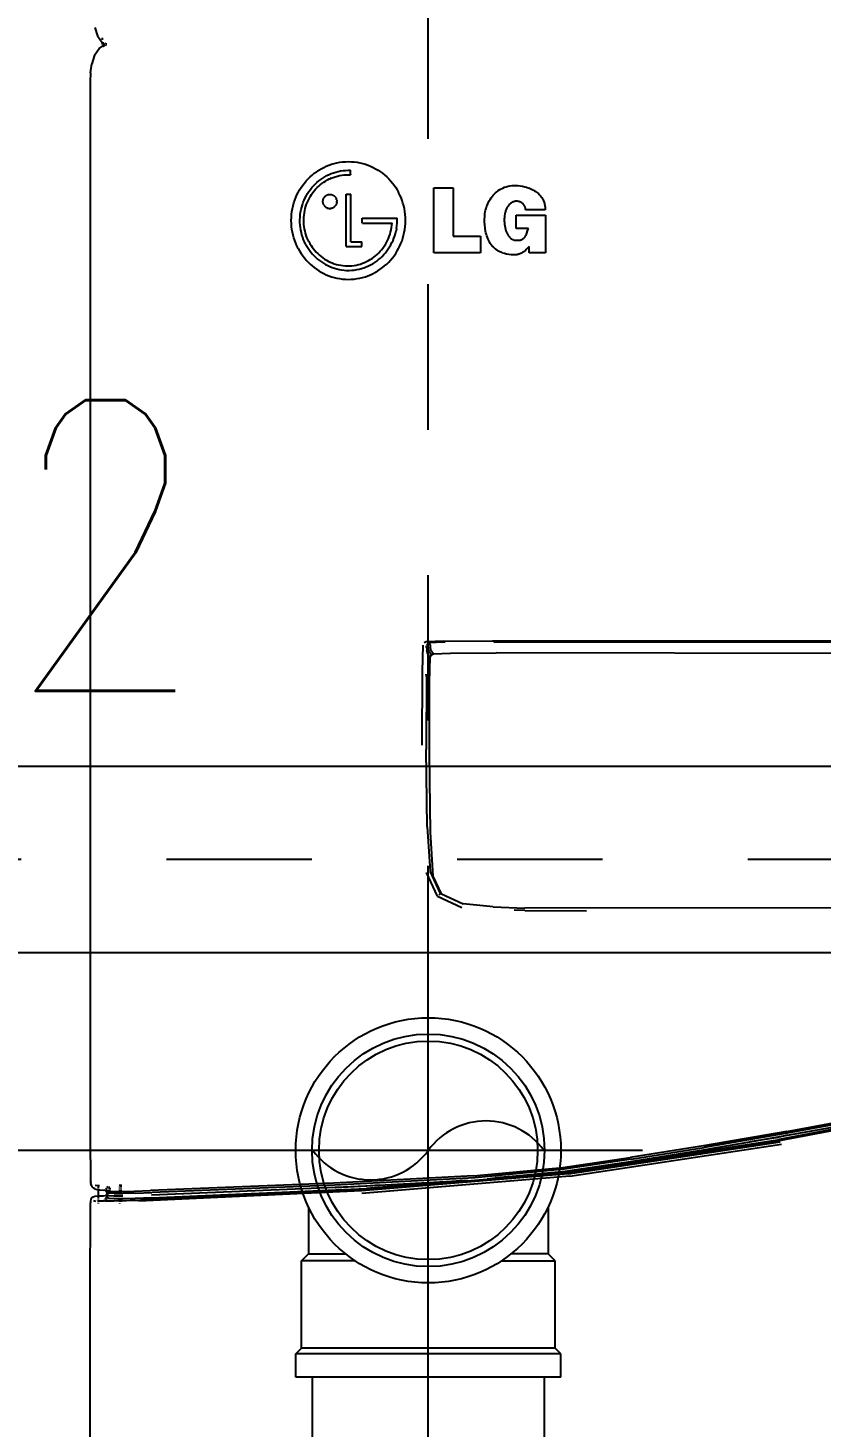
# Model space of a CAD drawing. Extents: x 41.9 to 126, y -21.3 to 38.1.
# Drawn here: x 97.593 to 98.139, y -12.669 to -11.707 of the extents above; entities that cross this region are included whole.
import ezdxf

# ---------------------------------------------------------------- set-up
doc = ezdxf.new("R2010")
doc.units = 0
for name, pattern in [('(_DASHED_)', [0.3, 0.2, -0.1]), ('AGUA_FRIA', [1000, 1000, 0]), ('DASHDOT2', [0.5, 0.25, -0.125, 0, -0.125]), ('ESGOTO_PRIMARIO', [1000, 1000, 0])]:
    doc.linetypes.add(name, pattern=pattern)
doc.layers.get('0').update_dxf_attribs({"linetype": 'CONTINUOUS'})
doc.layers.get('Defpoints').update_dxf_attribs({"linetype": 'CONTINUOUS'})
for name, color, linetype in [('ARQUITETURA_R07', 8, 'CONTINUOUS'), ('CONEXAO-PVC_SOLDAVEL_BRANCO', 84, 'CONTINUOUS'), ('IND_DIAMETRO', 7, 'CONTINUOUS'), ('IND_FLUXO', 3, 'CONTINUOUS'), ('LINHA_CENTRAL', 5, 'CONTINUOUS'), ('LINHA_EIXO', 8, 'DASHDOT2'), ('LISTAGEM_TEXTO', 7, 'CONTINUOUS'), ('TRACADO_INTERNO_CNX', 7, 'CONTINUOUS'), ('TUBO-PVC_SOLDAVEL_BRANCO', 84, 'CONTINUOUS'), ('TUBO-PVC_SOLDAVEL_MARROM', 162, 'CONTINUOUS'), ('US_dimension', 7, 'CONTINUOUS')]:
    doc.layers.add(name, color=color, linetype=linetype)
doc.styles.add('ARIAL', font='arial.ttf')
doc.styles.add('romans', font='romans.shx')
doc.dimstyles.new('1_25 A.F', dxfattribs={"dimscale": 0, "dimtxt": 0.2, "dimasz": 0.1, "dimexe": 0.05, "dimexo": 0.05, "dimgap": -0.045, "dimtad": 1, "dimlfac": 0.25, "dimzin": 5, "dimdsep": 46, "dimtxsty": 'ARIAL', "dimcen": 0, "dimclrd": 256, "dimclre": 256, "dimclrt": 256, "dimadec": 0, "dimazin": 0, "dimtfac": 1, "dimtmove": 2, "dimatfit": 3, "dimfxl": 0.08, "dimtolj": 1, "dimtzin": 1, "dimlwd": -1, "dimlwe": -1, "dimarcsym": 0})

# ---------------------------------------------------------------- blocks, each defined once
blk = doc.blocks.new('VISTAS')
at = {"layer": 'ARQUITETURA_R07'}
for p, q in [((0.86497, -0.3004), (0.86544, -0.30186)), ((0.86544, -0.30186), (0.86622, -0.30299)), ((0.86622, -0.30299), (0.86626, -0.30299)), ((0.86623, -0.30222), (0.86624, -0.30252)), ((0.86626, -0.30299), (0.86627, -0.30302)), ((0.86627, -0.30302), (0.86627, -0.30312)), ((0.86627, -0.30302), (0.86634, -0.30312)), ((0.86637, -0.30336), (0.86627, -0.30312)), ((0.86634, -0.30312), (0.86641, -0.30312)), ((0.86651, -0.30312), (0.86641, -0.30312)), ((0.86641, -0.30312), (0.8667, -0.30334)), ((0.86684, -0.30312), (0.86688, -0.30312)), ((0.86495, -0.30519), (0.86448, -0.30664)), ((0.86495, -0.30519), (0.86574, -0.30405)), ((0.86574, -0.30405), (0.86646, -0.30352)), ((0.86637, -0.30367), (0.86634, -0.30369)), ((0.86637, -0.30336), (0.86646, -0.30352)), ((0.86637, -0.30367), (0.86654, -0.30351)), ((0.86646, -0.30352), (0.86654, -0.30351)), ((0.86654, -0.30351), (0.8667, -0.30334)), ((0.86672, -0.30341), (0.86654, -0.30351)), ((0.86662, -0.30374), (0.86657, -0.30367)), ((0.8667, -0.30334), (0.86676, -0.3033)), ((0.86675, -0.30338), (0.86672, -0.30341)), ((0.86679, -0.30341), (0.86692, -0.3035)), ((0.86692, -0.30322), (0.86697, -0.3032)), ((0.86698, -0.30328), (0.86701, -0.30327)), ((0.86706, -0.30326), (0.86701, -0.30327)), ((0.86424, -0.30821), (0.86448, -0.30664)), ((0.86424, -0.30821), (0.86416, -0.30968)), ((0.86416, -0.30968), (0.86418, -0.49125)), ((0.90352, -0.32494), (0.90393, -0.3247)), ((0.90393, -0.3247), (0.90436, -0.32448)), ((0.90436, -0.32448), (0.90479, -0.32427)), ((0.90479, -0.32427), (0.90524, -0.32409)), ((0.90524, -0.32409), (0.90569, -0.32393)), ((0.90569, -0.32393), (0.90616, -0.3238)), ((0.90616, -0.3238), (0.90664, -0.32369)), ((0.90664, -0.32369), (0.90712, -0.3236)), ((0.90712, -0.3236), (0.90761, -0.32353)), ((0.90761, -0.32353), (0.90811, -0.32349)), ((0.90811, -0.32349), (0.90861, -0.32348)), ((0.90861, -0.32348), (0.90912, -0.32349)), ((0.90912, -0.32349), (0.90961, -0.32353)), ((0.90961, -0.32353), (0.91011, -0.3236)), ((0.91011, -0.3236), (0.91059, -0.32369)), ((0.91059, -0.32369), (0.91106, -0.3238)), ((0.91106, -0.3238), (0.91153, -0.32393)), ((0.91153, -0.32393), (0.91198, -0.32409)), ((0.91198, -0.32409), (0.91243, -0.32427)), ((0.91243, -0.32427), (0.91286, -0.32448)), ((0.91286, -0.32448), (0.91329, -0.3247)), ((0.91329, -0.3247), (0.9137, -0.32494)), ((0.90074, -0.32754), (0.90103, -0.32716)), ((0.90103, -0.32716), (0.90134, -0.32679)), ((0.90134, -0.32679), (0.90167, -0.32644)), ((0.90167, -0.32644), (0.90201, -0.32611)), ((0.90201, -0.32611), (0.90237, -0.32579)), ((0.90237, -0.32579), (0.90274, -0.32549)), ((0.90274, -0.32549), (0.90314, -0.32523)), ((0.90289, -0.32735), (0.90319, -0.32706)), ((0.90352, -0.32494), (0.90314, -0.32523)), ((0.90319, -0.32706), (0.90351, -0.3268)), ((0.90351, -0.3268), (0.90384, -0.32655)), ((0.90384, -0.32655), (0.90418, -0.32631)), ((0.90406, -0.32724), (0.90436, -0.32702)), ((0.90418, -0.32631), (0.90453, -0.32609)), ((0.90436, -0.32702), (0.90467, -0.32683)), ((0.90453, -0.32609), (0.9049, -0.32589)), ((0.90467, -0.32683), (0.90499, -0.32664)), ((0.9049, -0.32589), (0.90527, -0.32571)), ((0.90499, -0.32664), (0.90532, -0.32647)), ((0.90527, -0.32571), (0.90566, -0.32555)), ((0.90532, -0.32647), (0.90565, -0.32632)), ((0.90565, -0.32632), (0.90534, -0.32649)), ((0.90565, -0.32632), (0.906, -0.32619)), ((0.90566, -0.32555), (0.90605, -0.3254)), ((0.906, -0.32619), (0.90635, -0.32607)), ((0.90605, -0.3254), (0.90645, -0.32528)), ((0.90635, -0.32607), (0.90671, -0.32597)), ((0.90645, -0.32528), (0.90686, -0.32518)), ((0.90671, -0.32597), (0.90707, -0.32588)), ((0.90686, -0.32518), (0.90727, -0.32509)), ((0.90707, -0.32588), (0.90745, -0.32582)), ((0.90727, -0.32509), (0.9077, -0.32503)), ((0.90745, -0.32582), (0.90782, -0.32577)), ((0.9077, -0.32503), (0.90812, -0.32499)), ((0.90782, -0.32577), (0.9082, -0.32575)), ((0.90812, -0.32499), (0.90856, -0.32498)), ((0.9082, -0.32575), (0.90859, -0.32574)), ((0.90856, -0.32498), (0.90899, -0.32498)), ((0.90859, -0.32574), (0.90899, -0.32578)), ((0.90899, -0.32564), (0.90899, -0.32498)), ((0.90899, -0.32564), (0.90899, -0.32578)), ((0.9137, -0.32494), (0.9141, -0.32521)), ((0.9141, -0.32521), (0.91448, -0.32549)), ((0.91448, -0.32549), (0.91485, -0.32579)), ((0.91485, -0.32579), (0.91521, -0.32611)), ((0.91521, -0.32611), (0.91555, -0.32644)), ((0.91555, -0.32644), (0.91587, -0.32679)), ((0.91587, -0.32679), (0.91618, -0.32716)), ((0.91618, -0.32716), (0.91647, -0.32754)), ((0.89956, -0.32966), (0.89976, -0.32921)), ((0.89976, -0.32921), (0.89998, -0.32877)), ((0.89998, -0.32877), (0.90021, -0.32835)), ((0.90021, -0.32835), (0.90047, -0.32794)), ((0.90047, -0.32794), (0.90074, -0.32754)), ((0.90117, -0.3297), (0.90137, -0.32933)), ((0.90137, -0.32933), (0.90158, -0.32897)), ((0.90158, -0.32897), (0.90181, -0.32862)), ((0.90181, -0.32862), (0.90206, -0.32828)), ((0.90189, -0.32975), (0.90208, -0.32943)), ((0.90206, -0.32828), (0.90232, -0.32795)), ((0.90208, -0.32943), (0.90228, -0.32911)), ((0.90228, -0.32911), (0.9025, -0.32881)), ((0.90232, -0.32795), (0.9026, -0.32764)), ((0.9025, -0.32881), (0.90273, -0.32851)), ((0.9026, -0.32764), (0.90289, -0.32735)), ((0.90273, -0.32851), (0.90297, -0.32823)), ((0.90297, -0.32823), (0.90322, -0.32796)), ((0.90322, -0.32796), (0.90349, -0.32771)), ((0.90349, -0.32771), (0.90377, -0.32747)), ((0.90377, -0.32747), (0.90406, -0.32724)), ((0.90443, -0.32965), (0.90447, -0.3296)), ((0.90447, -0.3296), (0.9045, -0.32955)), ((0.9045, -0.32955), (0.90454, -0.32951)), ((0.90454, -0.32951), (0.90458, -0.32947)), ((0.90458, -0.32947), (0.90462, -0.32943)), ((0.90462, -0.32943), (0.90466, -0.32939)), ((0.90466, -0.32939), (0.90471, -0.32935)), ((0.90471, -0.32935), (0.90475, -0.32932)), ((0.90475, -0.32932), (0.9048, -0.32929)), ((0.9048, -0.32929), (0.90485, -0.32926)), ((0.90485, -0.32926), (0.9049, -0.32923)), ((0.9049, -0.32923), (0.90496, -0.3292)), ((0.90496, -0.3292), (0.90501, -0.32918)), ((0.90501, -0.32918), (0.90507, -0.32916)), ((0.90507, -0.32916), (0.90512, -0.32915)), ((0.90512, -0.32915), (0.90518, -0.32913)), ((0.90518, -0.32913), (0.90524, -0.32912)), ((0.90524, -0.32912), (0.9053, -0.32911)), ((0.9053, -0.32911), (0.90536, -0.32911)), ((0.90536, -0.32911), (0.90542, -0.32911)), ((0.90542, -0.32911), (0.90548, -0.32911)), ((0.90548, -0.32911), (0.90554, -0.32911)), ((0.90554, -0.32911), (0.9056, -0.32912)), ((0.9056, -0.32912), (0.90566, -0.32913)), ((0.90566, -0.32913), (0.90572, -0.32915)), ((0.90572, -0.32915), (0.90577, -0.32916)), ((0.90577, -0.32916), (0.90583, -0.32918)), ((0.90583, -0.32918), (0.90588, -0.3292)), ((0.90588, -0.3292), (0.90594, -0.32923)), ((0.90594, -0.32923), (0.90599, -0.32926)), ((0.90599, -0.32926), (0.90604, -0.32929)), ((0.90604, -0.32929), (0.90609, -0.32932)), ((0.90609, -0.32932), (0.90613, -0.32935)), ((0.90613, -0.32935), (0.90618, -0.32939)), ((0.90618, -0.32939), (0.90622, -0.32943)), ((0.90622, -0.32943), (0.90626, -0.32947)), ((0.90626, -0.32947), (0.9063, -0.32951)), ((0.9063, -0.32951), (0.90634, -0.32955)), ((0.90634, -0.32955), (0.90637, -0.3296)), ((0.90637, -0.3296), (0.90641, -0.32965)), ((0.9082, -0.3381), (0.90824, -0.32909)), ((0.90824, -0.32909), (0.90905, -0.32909)), ((0.90902, -0.33727), (0.90905, -0.32909)), ((0.91647, -0.32754), (0.91674, -0.32794)), ((0.91674, -0.32794), (0.917, -0.32835)), ((0.917, -0.32835), (0.91725, -0.3288)), ((0.91746, -0.32923), (0.91725, -0.3288)), ((0.91766, -0.32968), (0.91746, -0.32923)), ((0.92328, -0.32797), (0.92661, -0.32797)), ((0.92331, -0.33915), (0.92328, -0.32797)), ((0.92661, -0.32797), (0.9266, -0.33633)), ((0.93314, -0.32973), (0.93332, -0.32949)), ((0.93332, -0.32949), (0.93351, -0.32926)), ((0.93351, -0.32926), (0.93371, -0.32905)), ((0.93371, -0.32905), (0.93392, -0.32884)), ((0.93392, -0.32884), (0.93414, -0.32865)), ((0.93414, -0.32865), (0.93438, -0.32847)), ((0.93438, -0.32847), (0.93463, -0.3283)), ((0.93463, -0.3283), (0.93489, -0.32815)), ((0.93489, -0.32815), (0.93516, -0.32802)), ((0.93516, -0.32802), (0.93545, -0.3279)), ((0.93545, -0.3279), (0.93575, -0.32779)), ((0.93575, -0.32779), (0.93606, -0.32771)), ((0.93606, -0.32771), (0.93638, -0.32764)), ((0.93638, -0.32764), (0.93671, -0.3276)), ((0.93671, -0.3276), (0.93706, -0.32758)), ((0.93706, -0.32758), (0.93741, -0.32757)), ((0.93741, -0.32757), (0.93778, -0.3276)), ((0.93778, -0.3276), (0.93816, -0.32764)), ((0.93816, -0.32764), (0.93855, -0.32771)), ((0.93855, -0.32771), (0.93895, -0.32781)), ((0.93895, -0.32781), (0.93924, -0.32789)), ((0.93924, -0.32789), (0.93951, -0.32798)), ((0.93951, -0.32798), (0.93976, -0.32807)), ((0.93976, -0.32807), (0.94, -0.32817)), ((0.94, -0.32817), (0.94022, -0.32828)), ((0.94022, -0.32828), (0.94043, -0.32839)), ((0.94043, -0.32839), (0.94063, -0.3285)), ((0.94063, -0.3285), (0.94082, -0.32862)), ((0.94082, -0.32862), (0.94099, -0.32874)), ((0.94099, -0.32874), (0.94115, -0.32886)), ((0.94115, -0.32886), (0.94129, -0.32899)), ((0.94129, -0.32899), (0.94143, -0.32912)), ((0.94143, -0.32912), (0.94156, -0.32926)), ((0.94156, -0.32926), (0.94167, -0.32939)), ((0.94167, -0.32939), (0.94178, -0.32953)), ((0.94178, -0.32953), (0.94187, -0.32967)), ((0.8989, -0.33205), (0.89899, -0.33155)), ((0.89899, -0.33155), (0.8991, -0.33107)), ((0.8991, -0.33107), (0.89923, -0.33059)), ((0.89923, -0.33059), (0.89938, -0.33012)), ((0.89938, -0.33012), (0.89956, -0.32966)), ((0.90038, -0.33216), (0.90046, -0.33172)), ((0.90046, -0.33172), (0.90057, -0.3313)), ((0.90057, -0.3313), (0.90069, -0.33089)), ((0.90069, -0.33089), (0.90083, -0.33048)), ((0.90083, -0.33048), (0.90099, -0.33009)), ((0.90099, -0.33009), (0.90117, -0.3297)), ((0.90103, -0.33229), (0.9011, -0.33191)), ((0.9011, -0.33191), (0.90119, -0.33153)), ((0.90119, -0.33153), (0.9013, -0.33115)), ((0.9013, -0.33115), (0.90142, -0.33079)), ((0.90142, -0.33079), (0.90156, -0.33044)), ((0.90156, -0.33044), (0.90172, -0.33009)), ((0.90172, -0.33009), (0.90189, -0.32975)), ((0.90423, -0.33021), (0.90424, -0.33015)), ((0.90423, -0.33027), (0.90423, -0.33021)), ((0.90423, -0.33033), (0.90423, -0.33027)), ((0.90423, -0.3304), (0.90423, -0.33033)), ((0.90423, -0.33046), (0.90423, -0.3304)), ((0.90424, -0.33052), (0.90423, -0.33046)), ((0.90424, -0.33015), (0.90425, -0.33009)), ((0.90425, -0.33058), (0.90424, -0.33052)), ((0.90425, -0.33009), (0.90427, -0.33003)), ((0.90427, -0.33064), (0.90425, -0.33058)), ((0.90427, -0.33003), (0.90428, -0.32997)), ((0.90428, -0.3307), (0.90427, -0.33064)), ((0.90428, -0.32997), (0.9043, -0.32991)), ((0.9043, -0.33076), (0.90428, -0.3307)), ((0.9043, -0.32991), (0.90432, -0.32986)), ((0.90432, -0.33081), (0.9043, -0.33076)), ((0.90432, -0.32986), (0.90435, -0.3298)), ((0.90434, -0.33087), (0.90432, -0.33081)), ((0.90436, -0.3309), (0.90434, -0.33087)), ((0.90435, -0.3298), (0.90437, -0.32975)), ((0.90436, -0.3309), (0.90439, -0.33095)), ((0.90437, -0.32975), (0.9044, -0.3297)), ((0.90439, -0.33095), (0.90442, -0.331)), ((0.9044, -0.3297), (0.90443, -0.32965)), ((0.90442, -0.331), (0.90445, -0.33105)), ((0.90445, -0.33105), (0.90449, -0.33109)), ((0.90449, -0.33109), (0.90453, -0.33114)), ((0.90453, -0.33114), (0.90456, -0.33118)), ((0.90456, -0.33118), (0.9046, -0.33122)), ((0.90462, -0.33124), (0.9046, -0.33122)), ((0.90465, -0.33126), (0.90462, -0.33124)), ((0.90465, -0.33126), (0.90469, -0.3313)), ((0.90469, -0.3313), (0.90474, -0.33133)), ((0.90474, -0.33133), (0.90478, -0.33137)), ((0.9048, -0.33138), (0.90478, -0.33137)), ((0.90484, -0.33139), (0.9048, -0.33138)), ((0.90484, -0.33139), (0.90489, -0.33142)), ((0.90489, -0.33142), (0.90493, -0.33145)), ((0.90495, -0.33147), (0.90493, -0.33145)), ((0.90498, -0.33148), (0.90495, -0.33147)), ((0.90495, -0.33147), (0.90501, -0.33149)), ((0.90505, -0.33148), (0.90501, -0.33149)), ((0.90505, -0.33148), (0.90511, -0.3315)), ((0.90511, -0.3315), (0.90517, -0.33151)), ((0.90517, -0.33151), (0.90523, -0.33153)), ((0.90523, -0.33153), (0.90528, -0.33153)), ((0.90528, -0.33153), (0.90535, -0.33154)), ((0.90535, -0.33154), (0.90541, -0.33154)), ((0.90541, -0.33154), (0.90548, -0.33156)), ((0.90553, -0.33153), (0.90548, -0.33156)), ((0.90553, -0.33153), (0.90559, -0.33153)), ((0.90559, -0.33153), (0.90565, -0.33151)), ((0.90565, -0.33151), (0.9057, -0.3315)), ((0.9057, -0.3315), (0.90577, -0.33151)), ((0.90583, -0.33149), (0.90577, -0.33151)), ((0.90587, -0.33144), (0.90583, -0.33149)), ((0.90587, -0.33144), (0.90592, -0.33142)), ((0.90592, -0.33142), (0.90597, -0.33139)), ((0.90597, -0.33139), (0.90602, -0.33136)), ((0.90602, -0.33136), (0.90607, -0.33133)), ((0.90607, -0.33133), (0.90613, -0.33132)), ((0.90618, -0.33128), (0.90613, -0.33132)), ((0.90618, -0.33128), (0.90621, -0.33122)), ((0.90621, -0.33125), (0.90618, -0.33128)), ((0.90621, -0.33122), (0.90625, -0.33118)), ((0.90625, -0.33118), (0.90629, -0.33114)), ((0.90629, -0.33114), (0.90633, -0.33109)), ((0.90633, -0.33109), (0.90636, -0.33105)), ((0.90636, -0.33105), (0.90639, -0.331)), ((0.90639, -0.331), (0.90644, -0.33097)), ((0.90641, -0.32965), (0.90644, -0.3297)), ((0.90644, -0.33097), (0.90642, -0.331)), ((0.90644, -0.3297), (0.90647, -0.32975)), ((0.90647, -0.33092), (0.90644, -0.33097)), ((0.90648, -0.32978), (0.90647, -0.32975)), ((0.90649, -0.33087), (0.90647, -0.33092)), ((0.90648, -0.32978), (0.90651, -0.32983)), ((0.90652, -0.33081), (0.90649, -0.33087)), ((0.90653, -0.32989), (0.90651, -0.32983)), ((0.90654, -0.33076), (0.90652, -0.33081)), ((0.90655, -0.32995), (0.90653, -0.32989)), ((0.90656, -0.3307), (0.90654, -0.33076)), ((0.90656, -0.33001), (0.90655, -0.32995)), ((0.90658, -0.33006), (0.90656, -0.33001)), ((0.90657, -0.33064), (0.90656, -0.3307)), ((0.90659, -0.33058), (0.90657, -0.33064)), ((0.90658, -0.33006), (0.90659, -0.33009)), ((0.90659, -0.33009), (0.9066, -0.33015)), ((0.90659, -0.33054), (0.9066, -0.33049)), ((0.90659, -0.33054), (0.90659, -0.33058)), ((0.9066, -0.33015), (0.9066, -0.33021)), ((0.9066, -0.33021), (0.90661, -0.33027)), ((0.9066, -0.33038), (0.90661, -0.3303)), ((0.90661, -0.33043), (0.9066, -0.33038)), ((0.90661, -0.33043), (0.9066, -0.33046)), ((0.9066, -0.33049), (0.90661, -0.33043)), ((0.9066, -0.33046), (0.9066, -0.33049)), ((0.90661, -0.33027), (0.90661, -0.3303)), ((0.91783, -0.33014), (0.91766, -0.32968)), ((0.91799, -0.33061), (0.91783, -0.33014)), ((0.91812, -0.33109), (0.91799, -0.33061)), ((0.91823, -0.33158), (0.91812, -0.33109)), ((0.91831, -0.33207), (0.91823, -0.33158)), ((0.93214, -0.33209), (0.9322, -0.33182)), ((0.9322, -0.33182), (0.93228, -0.33155)), ((0.93228, -0.33155), (0.93236, -0.33127)), ((0.93236, -0.33127), (0.93246, -0.331)), ((0.93246, -0.331), (0.93257, -0.33074)), ((0.93257, -0.33074), (0.93269, -0.33048)), ((0.93269, -0.33048), (0.93283, -0.33022)), ((0.93283, -0.33022), (0.93298, -0.32997)), ((0.93298, -0.32997), (0.93314, -0.32973)), ((0.93565, -0.33195), (0.93561, -0.33208)), ((0.9357, -0.33182), (0.93565, -0.33195)), ((0.93575, -0.33169), (0.9357, -0.33182)), ((0.93581, -0.33157), (0.93575, -0.33169)), ((0.93586, -0.33145), (0.93581, -0.33157)), ((0.93593, -0.33134), (0.93586, -0.33145)), ((0.936, -0.33123), (0.93593, -0.33134)), ((0.93607, -0.33112), (0.936, -0.33123)), ((0.93615, -0.33102), (0.93607, -0.33112)), ((0.93623, -0.33093), (0.93615, -0.33102)), ((0.93632, -0.33084), (0.93623, -0.33093)), ((0.93641, -0.33075), (0.93632, -0.33084)), ((0.9365, -0.33067), (0.93641, -0.33075)), ((0.93661, -0.3306), (0.9365, -0.33067)), ((0.93671, -0.33054), (0.93661, -0.3306)), ((0.93682, -0.33048), (0.93671, -0.33054)), ((0.93694, -0.33042), (0.93682, -0.33048)), ((0.93706, -0.33038), (0.93694, -0.33042)), ((0.93718, -0.33034), (0.93706, -0.33038)), ((0.93726, -0.33032), (0.93718, -0.33034)), ((0.93735, -0.33031), (0.93726, -0.33032)), ((0.93743, -0.3303), (0.93735, -0.33031)), ((0.93752, -0.3303), (0.93743, -0.3303)), ((0.9376, -0.3303), (0.93752, -0.3303)), ((0.93769, -0.33031), (0.9376, -0.3303)), ((0.93778, -0.33032), (0.93769, -0.33031)), ((0.93786, -0.33034), (0.93778, -0.33032)), ((0.93795, -0.33036), (0.93786, -0.33034)), ((0.93803, -0.33039), (0.93795, -0.33036)), ((0.93811, -0.33042), (0.93803, -0.33039)), ((0.93819, -0.33045), (0.93811, -0.33042)), ((0.93827, -0.33049), (0.93819, -0.33045)), ((0.93835, -0.33053), (0.93827, -0.33049)), ((0.93843, -0.33058), (0.93835, -0.33053)), ((0.9385, -0.33063), (0.93843, -0.33058)), ((0.93857, -0.33068), (0.9385, -0.33063)), ((0.93863, -0.33074), (0.93857, -0.33068)), ((0.9387, -0.3308), (0.93863, -0.33074)), ((0.93875, -0.33086), (0.9387, -0.3308)), ((0.93881, -0.33092), (0.93875, -0.33086)), ((0.93886, -0.33099), (0.93881, -0.33092)), ((0.9389, -0.33106), (0.93886, -0.33099)), ((0.93894, -0.33113), (0.9389, -0.33106)), ((0.93896, -0.33116), (0.93894, -0.33113)), ((0.93898, -0.3312), (0.93896, -0.33116)), ((0.939, -0.33124), (0.93898, -0.3312)), ((0.93901, -0.33127), (0.939, -0.33124)), ((0.93902, -0.33131), (0.93901, -0.33127)), ((0.93903, -0.33135), (0.93902, -0.33131)), ((0.93904, -0.33139), (0.93903, -0.33135)), ((0.93905, -0.33143), (0.93904, -0.33139)), ((0.93906, -0.33147), (0.93905, -0.33143)), ((0.93906, -0.33151), (0.93906, -0.33147)), ((0.93907, -0.33155), (0.93906, -0.33151)), ((0.93906, -0.33171), (0.93907, -0.33167)), ((0.93906, -0.33175), (0.93906, -0.33171)), ((0.94248, -0.33175), (0.93906, -0.33175)), ((0.93907, -0.33159), (0.93907, -0.33155)), ((0.93907, -0.33163), (0.93907, -0.33159)), ((0.93907, -0.33167), (0.93907, -0.33163)), ((0.94187, -0.32967), (0.94196, -0.32981)), ((0.94196, -0.32981), (0.94204, -0.32995)), ((0.94204, -0.32995), (0.94211, -0.33008)), ((0.94211, -0.33008), (0.94217, -0.33022)), ((0.94217, -0.33022), (0.94223, -0.33036)), ((0.94223, -0.33036), (0.94227, -0.3305)), ((0.94227, -0.3305), (0.94232, -0.33064)), ((0.94232, -0.33064), (0.94235, -0.33077)), ((0.94235, -0.33077), (0.94241, -0.33104)), ((0.94241, -0.33104), (0.94245, -0.33129)), ((0.94245, -0.33129), (0.94247, -0.33153)), ((0.94247, -0.33153), (0.94248, -0.33175)), ((0.89878, -0.33359), (0.8988, -0.33307)), ((0.8988, -0.33411), (0.89878, -0.33359)), ((0.8988, -0.33307), (0.89884, -0.33256)), ((0.89883, -0.33462), (0.8988, -0.33411)), ((0.89884, -0.33256), (0.8989, -0.33205)), ((0.90026, -0.33349), (0.90028, -0.33304)), ((0.90027, -0.33394), (0.90026, -0.33349)), ((0.9003, -0.33439), (0.90027, -0.33394)), ((0.90028, -0.33304), (0.90032, -0.33259)), ((0.90035, -0.33483), (0.9003, -0.33439)), ((0.90032, -0.33259), (0.90038, -0.33216)), ((0.90093, -0.33349), (0.90094, -0.33309)), ((0.90093, -0.33389), (0.90093, -0.33349)), ((0.90096, -0.33428), (0.90093, -0.33389)), ((0.90094, -0.33309), (0.90097, -0.33269)), ((0.901, -0.33467), (0.90096, -0.33428)), ((0.90097, -0.33269), (0.90103, -0.33229)), ((0.91095, -0.33402), (0.91095, -0.33321)), ((0.91095, -0.33321), (0.91698, -0.33321)), ((0.91103, -0.33404), (0.91095, -0.33402)), ((0.91103, -0.33404), (0.91611, -0.33404)), ((0.91603, -0.33484), (0.91608, -0.33445)), ((0.91608, -0.33445), (0.91611, -0.33404)), ((0.91693, -0.33453), (0.91697, -0.33409)), ((0.91697, -0.33409), (0.91698, -0.33364)), ((0.91698, -0.33364), (0.91698, -0.33321)), ((0.91838, -0.33258), (0.91831, -0.33207)), ((0.91837, -0.33465), (0.91841, -0.33413)), ((0.91841, -0.33309), (0.91838, -0.33258)), ((0.91843, -0.33361), (0.91841, -0.33309)), ((0.91841, -0.33413), (0.91843, -0.33361)), ((0.93203, -0.33337), (0.93205, -0.33291)), ((0.93204, -0.33386), (0.93203, -0.33337)), ((0.93206, -0.33438), (0.93204, -0.33386)), ((0.93205, -0.33291), (0.93207, -0.33264)), ((0.93212, -0.33492), (0.93206, -0.33438)), ((0.93207, -0.33264), (0.9321, -0.33237)), ((0.9321, -0.33237), (0.93214, -0.33209)), ((0.93543, -0.33307), (0.93541, -0.33336)), ((0.93541, -0.33336), (0.93541, -0.33366)), ((0.93541, -0.33366), (0.93543, -0.33396)), ((0.93546, -0.33278), (0.93543, -0.33307)), ((0.93543, -0.33396), (0.93546, -0.33425)), ((0.93551, -0.33249), (0.93546, -0.33278)), ((0.93546, -0.33425), (0.9355, -0.33454)), ((0.93557, -0.33222), (0.93551, -0.33249)), ((0.93561, -0.33208), (0.93557, -0.33222)), ((0.93747, -0.335), (0.93748, -0.33268)), ((0.93748, -0.33268), (0.94253, -0.33268)), ((0.94253, -0.33268), (0.94253, -0.33919)), ((0.8989, -0.33513), (0.89883, -0.33462)), ((0.89898, -0.33563), (0.8989, -0.33513)), ((0.89909, -0.33612), (0.89898, -0.33563)), ((0.89922, -0.3366), (0.89909, -0.33612)), ((0.89938, -0.33707), (0.89922, -0.3366)), ((0.90042, -0.33526), (0.90035, -0.33483)), ((0.90051, -0.33569), (0.90042, -0.33526)), ((0.90062, -0.3361), (0.90051, -0.33569)), ((0.90075, -0.33651), (0.90062, -0.3361)), ((0.9009, -0.33691), (0.90075, -0.33651)), ((0.90106, -0.33505), (0.901, -0.33467)), ((0.90114, -0.33543), (0.90106, -0.33505)), ((0.90124, -0.3358), (0.90114, -0.33543)), ((0.90135, -0.33617), (0.90124, -0.3358)), ((0.90148, -0.33652), (0.90135, -0.33617)), ((0.90163, -0.33687), (0.90148, -0.33652)), ((0.91533, -0.33705), (0.91549, -0.3367)), ((0.91549, -0.3367), (0.91563, -0.33635)), ((0.91563, -0.33635), (0.91576, -0.33598)), ((0.91576, -0.33598), (0.91586, -0.33561)), ((0.91586, -0.33561), (0.91595, -0.33523)), ((0.91595, -0.33523), (0.91603, -0.33484)), ((0.91628, -0.33703), (0.91643, -0.33663)), ((0.91643, -0.33663), (0.91657, -0.33623)), ((0.91657, -0.33623), (0.91669, -0.33582)), ((0.91669, -0.33582), (0.91681, -0.3354)), ((0.91687, -0.33497), (0.91681, -0.3354)), ((0.91687, -0.33497), (0.91693, -0.33453)), ((0.91783, -0.33709), (0.91798, -0.33662)), ((0.91798, -0.33662), (0.91811, -0.33614)), ((0.91811, -0.33614), (0.91822, -0.33565)), ((0.91822, -0.33565), (0.91831, -0.33515)), ((0.91831, -0.33515), (0.91837, -0.33465)), ((0.9266, -0.33633), (0.93134, -0.33633)), ((0.93134, -0.33633), (0.93133, -0.33915)), ((0.93221, -0.33546), (0.93212, -0.33492)), ((0.93227, -0.33573), (0.93221, -0.33546)), ((0.93234, -0.336), (0.93227, -0.33573)), ((0.93242, -0.33627), (0.93234, -0.336)), ((0.93251, -0.33654), (0.93242, -0.33627)), ((0.93262, -0.3368), (0.93251, -0.33654)), ((0.93274, -0.33705), (0.93262, -0.3368)), ((0.9355, -0.33454), (0.93556, -0.33483)), ((0.93556, -0.33483), (0.93563, -0.3351)), ((0.93563, -0.3351), (0.93571, -0.33537)), ((0.93571, -0.33537), (0.93581, -0.33562)), ((0.93581, -0.33562), (0.93586, -0.33574)), ((0.93586, -0.33574), (0.93592, -0.33586)), ((0.93592, -0.33586), (0.93598, -0.33597)), ((0.93598, -0.33597), (0.93604, -0.33608)), ((0.93604, -0.33608), (0.93611, -0.33618)), ((0.93611, -0.33618), (0.93618, -0.33628)), ((0.93618, -0.33628), (0.93625, -0.33638)), ((0.93625, -0.33638), (0.93633, -0.33646)), ((0.93633, -0.33646), (0.9364, -0.33655)), ((0.9364, -0.33655), (0.93649, -0.33662)), ((0.93649, -0.33662), (0.93657, -0.33669)), ((0.93657, -0.33669), (0.93665, -0.33676)), ((0.93665, -0.33676), (0.93674, -0.33681)), ((0.93674, -0.33681), (0.93679, -0.33684)), ((0.93679, -0.33684), (0.93684, -0.33686)), ((0.93956, -0.335), (0.93747, -0.335)), ((0.93845, -0.33687), (0.93849, -0.33685)), ((0.93849, -0.33685), (0.93853, -0.33683)), ((0.93853, -0.33683), (0.93857, -0.3368)), ((0.93857, -0.3368), (0.93861, -0.33678)), ((0.93861, -0.33678), (0.93868, -0.33672)), ((0.93868, -0.33672), (0.93876, -0.33667)), ((0.93876, -0.33667), (0.93882, -0.3366)), ((0.93882, -0.3366), (0.93888, -0.33654)), ((0.93888, -0.33654), (0.93894, -0.33647)), ((0.93894, -0.33647), (0.939, -0.33639)), ((0.939, -0.33639), (0.93905, -0.33632)), ((0.93905, -0.33632), (0.9391, -0.33624)), ((0.9391, -0.33624), (0.93915, -0.33615)), ((0.93915, -0.33615), (0.93923, -0.33598)), ((0.93923, -0.33598), (0.93931, -0.33579)), ((0.93931, -0.33579), (0.93944, -0.33541)), ((0.93944, -0.33541), (0.93956, -0.335)), ((0.89955, -0.33752), (0.89938, -0.33707)), ((0.89975, -0.33797), (0.89955, -0.33752)), ((0.89996, -0.33841), (0.89975, -0.33797)), ((0.89996, -0.33841), (0.90021, -0.33885)), ((0.90021, -0.33885), (0.90047, -0.33926)), ((0.90107, -0.3373), (0.9009, -0.33691)), ((0.90124, -0.33766), (0.90107, -0.3373)), ((0.90124, -0.33766), (0.90145, -0.33802)), ((0.90145, -0.33802), (0.90167, -0.33838)), ((0.90179, -0.33721), (0.90163, -0.33687)), ((0.90167, -0.33838), (0.9019, -0.33872)), ((0.90179, -0.33721), (0.90198, -0.33756)), ((0.9019, -0.33872), (0.90216, -0.33905)), ((0.90198, -0.33756), (0.90217, -0.33788)), ((0.90216, -0.33905), (0.90242, -0.33937)), ((0.90217, -0.33788), (0.90238, -0.33819)), ((0.90238, -0.33819), (0.9026, -0.33849)), ((0.9026, -0.33849), (0.90284, -0.33877)), ((0.90284, -0.33877), (0.90308, -0.33905)), ((0.90308, -0.33905), (0.90334, -0.33931)), ((0.9082, -0.3381), (0.91094, -0.3381)), ((0.90902, -0.33727), (0.91094, -0.33729)), ((0.91094, -0.3381), (0.91094, -0.33729)), ((0.91355, -0.33944), (0.91382, -0.33918)), ((0.91382, -0.33918), (0.91408, -0.33891)), ((0.91408, -0.33891), (0.91432, -0.33863)), ((0.91432, -0.33863), (0.91455, -0.33834)), ((0.91455, -0.33834), (0.91477, -0.33803)), ((0.9147, -0.33948), (0.91497, -0.33917)), ((0.91477, -0.33803), (0.91497, -0.33771)), ((0.91497, -0.33771), (0.91516, -0.33739)), ((0.91497, -0.33917), (0.91523, -0.33884)), ((0.91516, -0.33739), (0.91533, -0.33705)), ((0.91523, -0.33884), (0.91547, -0.3385)), ((0.91547, -0.3385), (0.9157, -0.33815)), ((0.9157, -0.33815), (0.91591, -0.33778)), ((0.91591, -0.33778), (0.9161, -0.33741)), ((0.9161, -0.33741), (0.91628, -0.33703)), ((0.91674, -0.33926), (0.917, -0.33885)), ((0.917, -0.33885), (0.91723, -0.33843)), ((0.91723, -0.33843), (0.91745, -0.33799)), ((0.91745, -0.33799), (0.91765, -0.33755)), ((0.91765, -0.33755), (0.91783, -0.33709)), ((0.93133, -0.33915), (0.92331, -0.33915)), ((0.93287, -0.3373), (0.93274, -0.33705)), ((0.93302, -0.33755), (0.93287, -0.3373)), ((0.93318, -0.33778), (0.93302, -0.33755)), ((0.93336, -0.338), (0.93318, -0.33778)), ((0.93346, -0.33811), (0.93336, -0.338)), ((0.93356, -0.33821), (0.93346, -0.33811)), ((0.93366, -0.33832), (0.93356, -0.33821)), ((0.93377, -0.33841), (0.93366, -0.33832)), ((0.93389, -0.33851), (0.93377, -0.33841)), ((0.93402, -0.33862), (0.93389, -0.33851)), ((0.93402, -0.33862), (0.93405, -0.33864)), ((0.93413, -0.33869), (0.93405, -0.33864)), ((0.93426, -0.33878), (0.93413, -0.33869)), ((0.93439, -0.33886), (0.93426, -0.33878)), ((0.93453, -0.33893), (0.93439, -0.33886)), ((0.93468, -0.33901), (0.93453, -0.33893)), ((0.93482, -0.33908), (0.93468, -0.33901)), ((0.93498, -0.33914), (0.93482, -0.33908)), ((0.93514, -0.3392), (0.93498, -0.33914)), ((0.93547, -0.33931), (0.93514, -0.3392)), ((0.93684, -0.33686), (0.93688, -0.33688)), ((0.93688, -0.33688), (0.93693, -0.3369)), ((0.93693, -0.3369), (0.93698, -0.33692)), ((0.93698, -0.33692), (0.93703, -0.33694)), ((0.93703, -0.33694), (0.93708, -0.33695)), ((0.93708, -0.33695), (0.93713, -0.33697)), ((0.93713, -0.33697), (0.93718, -0.33698)), ((0.93718, -0.33698), (0.93723, -0.33698)), ((0.93723, -0.33698), (0.93728, -0.33699)), ((0.93728, -0.33699), (0.93733, -0.33699)), ((0.93733, -0.33699), (0.93738, -0.337)), ((0.93738, -0.337), (0.93744, -0.337)), ((0.93744, -0.337), (0.93757, -0.33701)), ((0.93757, -0.33701), (0.93771, -0.33701)), ((0.93771, -0.33701), (0.93783, -0.33701)), ((0.93783, -0.33701), (0.93795, -0.337)), ((0.93795, -0.337), (0.93806, -0.33699)), ((0.93806, -0.33699), (0.93816, -0.33697)), ((0.93816, -0.33697), (0.93826, -0.33694)), ((0.93826, -0.33694), (0.93836, -0.33691)), ((0.93844, -0.33918), (0.93827, -0.33927)), ((0.93836, -0.33691), (0.9384, -0.33689)), ((0.9384, -0.33689), (0.93845, -0.33687)), ((0.9386, -0.33908), (0.93844, -0.33918)), ((0.93875, -0.33898), (0.9386, -0.33908)), ((0.9389, -0.33886), (0.93875, -0.33898)), ((0.93905, -0.33874), (0.9389, -0.33886)), ((0.93919, -0.33861), (0.93905, -0.33874)), ((0.93972, -0.33806), (0.93919, -0.33861)), ((0.93972, -0.33919), (0.93972, -0.33806)), ((0.94253, -0.33919), (0.93972, -0.33919)), ((0.90047, -0.33926), (0.90074, -0.33966)), ((0.90074, -0.33966), (0.90103, -0.34004)), ((0.90103, -0.34004), (0.90134, -0.34041)), ((0.90134, -0.34041), (0.90166, -0.34076)), ((0.90166, -0.34076), (0.902, -0.3411)), ((0.902, -0.3411), (0.90236, -0.34141)), ((0.90236, -0.34141), (0.90273, -0.34171)), ((0.90242, -0.33937), (0.90271, -0.33968)), ((0.90271, -0.33968), (0.903, -0.33997)), ((0.903, -0.33997), (0.90331, -0.34024)), ((0.90331, -0.34024), (0.90363, -0.3405)), ((0.90334, -0.33931), (0.90362, -0.33956)), ((0.90362, -0.33956), (0.9039, -0.3398)), ((0.90363, -0.3405), (0.90397, -0.34074)), ((0.9039, -0.3398), (0.9042, -0.34002)), ((0.90397, -0.34074), (0.90431, -0.34097)), ((0.9042, -0.34002), (0.9045, -0.34023)), ((0.90431, -0.34097), (0.90467, -0.34118)), ((0.9045, -0.34023), (0.90482, -0.34042)), ((0.90467, -0.34118), (0.90504, -0.34137)), ((0.90482, -0.34042), (0.90514, -0.3406)), ((0.90504, -0.34137), (0.90542, -0.34154)), ((0.90514, -0.3406), (0.90548, -0.34076)), ((0.90542, -0.34154), (0.90581, -0.34169)), ((0.90548, -0.34076), (0.90582, -0.34091)), ((0.90582, -0.34091), (0.90618, -0.34104)), ((0.90618, -0.34104), (0.90654, -0.34115)), ((0.90654, -0.34115), (0.90691, -0.34124)), ((0.90691, -0.34124), (0.90728, -0.34131)), ((0.90728, -0.34131), (0.90767, -0.34137)), ((0.90767, -0.34137), (0.90805, -0.3414)), ((0.90805, -0.3414), (0.90844, -0.34142)), ((0.90844, -0.34142), (0.90883, -0.34141)), ((0.90883, -0.34141), (0.90921, -0.34138)), ((0.90921, -0.34138), (0.90959, -0.34134)), ((0.90959, -0.34134), (0.90996, -0.34127)), ((0.90996, -0.34127), (0.91033, -0.34119)), ((0.91033, -0.34119), (0.91069, -0.34109)), ((0.91069, -0.34109), (0.91104, -0.34097)), ((0.91104, -0.34097), (0.91139, -0.34083)), ((0.91126, -0.34175), (0.91166, -0.3416)), ((0.91139, -0.34083), (0.91172, -0.34068)), ((0.91166, -0.3416), (0.91204, -0.34143)), ((0.91172, -0.34068), (0.91205, -0.34051)), ((0.91204, -0.34143), (0.91241, -0.34125)), ((0.91205, -0.34051), (0.91237, -0.34033)), ((0.91237, -0.34033), (0.91268, -0.34013)), ((0.91241, -0.34125), (0.91278, -0.34104)), ((0.91268, -0.34013), (0.91298, -0.33991)), ((0.91278, -0.34104), (0.91313, -0.34082)), ((0.91298, -0.33991), (0.91327, -0.33968)), ((0.91313, -0.34082), (0.91347, -0.34059)), ((0.91327, -0.33968), (0.91355, -0.33944)), ((0.91347, -0.34059), (0.91379, -0.34033)), ((0.91379, -0.34033), (0.91411, -0.34006)), ((0.91411, -0.34006), (0.91441, -0.33978)), ((0.91441, -0.33978), (0.9147, -0.33948)), ((0.91447, -0.34171), (0.91484, -0.34141)), ((0.91484, -0.34141), (0.9152, -0.3411)), ((0.9152, -0.3411), (0.91554, -0.34076)), ((0.91554, -0.34076), (0.91587, -0.34041)), ((0.91587, -0.34041), (0.91617, -0.34004)), ((0.91617, -0.34004), (0.91647, -0.33966)), ((0.91647, -0.33966), (0.91674, -0.33926)), ((0.93583, -0.33939), (0.93547, -0.33931)), ((0.93621, -0.33946), (0.93583, -0.33939)), ((0.93662, -0.3395), (0.93621, -0.33946)), ((0.93705, -0.33953), (0.93662, -0.3395)), ((0.93716, -0.33953), (0.93705, -0.33953)), ((0.93728, -0.33952), (0.93716, -0.33953)), ((0.93739, -0.33951), (0.93728, -0.33952)), ((0.9375, -0.3395), (0.93739, -0.33951)), ((0.9376, -0.33949), (0.9375, -0.3395)), ((0.93771, -0.33947), (0.9376, -0.33949)), ((0.93781, -0.33944), (0.93771, -0.33947)), ((0.9379, -0.33941), (0.93781, -0.33944)), ((0.938, -0.33938), (0.9379, -0.33941)), ((0.93809, -0.33935), (0.938, -0.33938)), ((0.93818, -0.33931), (0.93809, -0.33935)), ((0.93827, -0.33927), (0.93818, -0.33931)), ((0.90273, -0.34171), (0.90311, -0.342)), ((0.90311, -0.342), (0.90351, -0.34226)), ((0.90351, -0.34226), (0.90392, -0.3425)), ((0.90392, -0.3425), (0.90435, -0.34273)), ((0.90435, -0.34273), (0.90478, -0.34293)), ((0.90478, -0.34293), (0.90523, -0.34311)), ((0.90523, -0.34311), (0.90568, -0.34327)), ((0.90568, -0.34327), (0.90615, -0.34341)), ((0.90581, -0.34169), (0.9062, -0.34183)), ((0.90615, -0.34341), (0.90662, -0.34352)), ((0.9062, -0.34183), (0.90661, -0.34194)), ((0.90661, -0.34194), (0.90702, -0.34204)), ((0.90662, -0.34352), (0.9071, -0.34361)), ((0.90702, -0.34204), (0.90744, -0.34211)), ((0.9071, -0.34361), (0.90759, -0.34367)), ((0.90744, -0.34211), (0.90787, -0.34216)), ((0.90759, -0.34367), (0.90809, -0.34371)), ((0.90787, -0.34216), (0.9083, -0.34218)), ((0.90809, -0.34371), (0.9086, -0.34373)), ((0.9083, -0.34218), (0.90874, -0.34219)), ((0.9086, -0.34373), (0.9091, -0.34371)), ((0.90874, -0.34219), (0.90918, -0.34217)), ((0.9091, -0.34371), (0.9096, -0.34367)), ((0.90918, -0.34217), (0.90961, -0.34213)), ((0.9096, -0.34367), (0.91009, -0.34361)), ((0.90961, -0.34213), (0.91004, -0.34206)), ((0.91004, -0.34206), (0.91045, -0.34198)), ((0.91009, -0.34361), (0.91057, -0.34352)), ((0.91045, -0.34198), (0.91086, -0.34187)), ((0.91057, -0.34352), (0.91105, -0.34341)), ((0.91086, -0.34187), (0.91126, -0.34175)), ((0.91105, -0.34341), (0.91152, -0.34327)), ((0.91152, -0.34327), (0.91197, -0.34311)), ((0.91197, -0.34311), (0.91242, -0.34293)), ((0.91242, -0.34293), (0.91285, -0.34273)), ((0.91285, -0.34273), (0.91328, -0.3425)), ((0.91328, -0.3425), (0.91369, -0.34226)), ((0.91369, -0.34226), (0.91409, -0.342)), ((0.91409, -0.342), (0.91447, -0.34171)), ((0.9214, -0.40663), (0.92127, -0.41116)), ((0.92196, -0.40605), (0.92162, -0.40626)), ((0.92503, -0.40595), (0.92196, -0.40605)), ((0.9222, -0.40658), (0.92205, -0.40651)), ((0.92228, -0.40664), (0.9222, -0.40658)), ((0.92221, -0.40618), (0.92525, -0.40608)), ((0.92255, -0.40636), (0.92221, -0.40618)), ((0.92255, -0.40636), (0.92263, -0.40642)), ((0.92268, -0.40658), (0.92263, -0.40642)), ((0.92268, -0.40658), (0.92268, -0.40699)), ((0.92503, -0.40595), (0.93342, -0.40592)), ((0.93342, -0.40592), (1.07573, -0.40585)), ((0.93365, -0.40612), (1.05084, -0.40607)), ((0.92198, -0.40695), (0.92184, -0.40687)), ((0.92198, -0.40695), (0.92207, -0.407)), ((0.92211, -0.40716), (0.92207, -0.407)), ((0.92211, -0.40716), (0.92212, -0.40758)), ((0.92225, -0.40812), (0.92212, -0.40758)), ((0.92225, -0.40812), (0.92268, -0.40869)), ((0.92232, -0.4068), (0.92228, -0.40664)), ((0.92233, -0.40721), (0.92232, -0.4068)), ((0.92247, -0.40776), (0.92233, -0.40721)), ((0.92247, -0.40776), (0.92289, -0.40833)), ((0.92258, -0.41309), (0.92268, -0.40869)), ((0.92282, -0.40754), (0.92268, -0.40699)), ((0.92268, -0.40869), (0.92289, -0.40833)), ((0.92282, -0.40754), (0.92324, -0.40811)), ((0.92289, -0.40833), (0.92324, -0.40811)), ((0.92324, -0.40811), (0.92616, -0.408)), ((0.92616, -0.408), (0.93405, -0.40797)), ((1.05036, -0.40815), (0.93405, -0.40797)), ((0.92127, -0.41116), (0.92122, -0.42386)), ((0.92202, -0.41205), (0.92198, -0.42421)), ((0.92202, -0.41205), (0.92201, -0.41164)), ((0.92255, -0.42542), (0.92258, -0.41309)), ((0.92198, -0.42421), (0.92199, -0.42461)), ((0.92217, -0.43787), (0.92199, -0.42461)), ((0.92273, -0.4388), (0.92255, -0.42542)), ((0.92217, -0.43787), (0.92267, -0.44553)), ((0.92321, -0.44635), (0.92273, -0.4388)), ((0.92395, -0.44982), (0.92202, -0.44576)), ((0.92259, -0.44555), (0.92267, -0.44553)), ((0.92267, -0.44553), (0.9227, -0.44561)), ((0.92306, -0.44637), (0.9227, -0.44561)), ((0.92306, -0.44637), (0.92321, -0.44635)), ((0.92445, -0.44935), (0.92306, -0.44637)), ((0.92461, -0.44943), (0.92321, -0.44635)), ((0.92395, -0.44982), (0.9281, -0.45174)), ((0.92428, -0.4495), (0.92414, -0.44964)), ((0.92439, -0.4494), (0.92428, -0.4495)), ((0.92445, -0.44935), (0.92439, -0.4494)), ((0.92445, -0.44935), (0.92461, -0.44943)), ((0.92461, -0.44943), (0.92837, -0.45112)), ((0.9335, -0.45167), (0.92837, -0.45112)), ((0.9335, -0.45167), (0.93895, -0.45186)), ((0.93896, -0.4523), (0.93714, -0.45224)), ((1.00055, -0.45184), (0.93895, -0.45186)), ((0.93896, -0.4523), (0.94959, -0.45231)), ((1.01832, -0.48483), (0.98244, -0.49174)), ((1.01856, -0.48502), (0.98272, -0.4919)), ((0.98405, -0.49027), (1.00075, -0.48717)), ((1.00084, -0.48749), (0.9841, -0.49057)), ((0.98417, -0.49094), (1.00097, -0.48787)), ((0.98405, -0.49027), (0.96971, -0.49273)), ((0.9841, -0.49057), (0.96982, -0.49302)), ((0.86418, -0.49125), (0.86418, -0.49155)), ((0.86418, -0.49155), (0.86423, -0.49872)), ((0.94633, -0.49725), (0.98244, -0.49174)), ((0.94635, -0.49741), (0.98272, -0.4919)), ((0.94644, -0.49757), (0.98286, -0.49206)), ((0.94669, -0.49797), (0.98314, -0.49245)), ((0.96971, -0.49273), (0.95708, -0.49473)), ((0.95727, -0.49502), (0.96982, -0.49302)), ((0.96996, -0.49338), (0.97764, -0.49206)), ((0.97764, -0.49206), (0.98417, -0.49094)), ((0.98218, -0.49137), (0.97764, -0.49206)), ((0.98417, -0.49094), (0.98218, -0.49137)), ((0.94551, -0.49645), (0.95708, -0.49473)), ((0.95727, -0.49502), (0.94571, -0.49675)), ((0.94591, -0.4971), (0.95749, -0.49537)), ((0.95749, -0.49537), (0.96996, -0.49338)), ((0.93013, -0.49793), (0.90608, -0.49919)), ((0.94644, -0.49757), (0.91085, -0.5005)), ((0.94669, -0.49797), (0.91092, -0.50094)), ((0.94635, -0.49741), (0.91094, -0.50032)), ((0.93013, -0.49793), (0.94551, -0.49645)), ((0.94571, -0.49675), (0.93033, -0.49823)), ((0.93384, -0.49827), (0.94591, -0.4971)), ((0.94633, -0.49725), (0.93384, -0.49827)), ((0.86423, -0.49872), (0.86422, -0.49906)), ((0.86422, -0.49906), (0.8643, -0.49935)), ((0.86423, -0.49872), (0.86432, -0.49901)), ((0.86445, -0.49962), (0.8643, -0.49935)), ((0.86432, -0.49901), (0.86437, -0.49908)), ((0.86457, -0.49985), (0.86445, -0.49962)), ((0.86474, -0.50002), (0.86457, -0.49985)), ((0.86496, -0.50013), (0.86474, -0.50002)), ((0.86496, -0.50013), (0.8654, -0.50025)), ((0.86504, -0.4995), (0.8655, -0.49955)), ((0.8654, -0.50025), (0.86559, -0.50028)), ((0.8655, -0.49955), (0.86559, -0.49955)), ((0.86559, -0.49955), (0.86559, -0.49946)), ((0.86559, -0.49955), (0.8658, -0.49955)), ((0.86559, -0.49968), (0.86559, -0.49955)), ((0.86559, -0.49998), (0.86559, -0.49975)), ((0.86559, -0.50028), (0.86559, -0.50007)), ((0.86559, -0.50028), (0.8658, -0.50032)), ((0.86559, -0.50141), (0.86559, -0.50028)), ((0.8658, -0.50032), (0.86654, -0.50038)), ((0.86691, -0.50047), (0.86654, -0.50038)), ((0.86688, -0.50034), (0.86686, -0.50039)), ((0.86686, -0.50039), (0.86717, -0.50053)), ((0.86691, -0.50047), (0.86686, -0.50039)), ((0.86696, -0.50008), (0.8669, -0.50027)), ((0.86698, -0.50005), (0.86696, -0.50008)), ((0.86722, -0.49974), (0.86703, -0.49998)), ((0.8672, -0.50054), (0.86721, -0.50043)), ((0.86728, -0.50035), (0.86721, -0.50043)), ((0.86733, -0.49974), (0.86756, -0.50002)), ((0.86756, -0.50002), (0.86734, -0.50027)), ((0.86756, -0.50002), (0.86756, -0.50027)), ((0.86756, -0.50048), (0.86756, -0.50035)), ((0.86926, -0.4994), (0.86926, -0.49965)), ((0.86926, -0.49993), (0.86926, -0.49974)), ((0.86926, -0.50028), (0.86926, -0.50007)), ((0.86926, -0.50058), (0.86926, -0.50039)), ((0.86951, -0.49993), (0.86951, -0.49939)), ((0.86951, -0.50028), (0.86951, -0.50008)), ((0.86951, -0.50058), (0.86951, -0.50037)), ((0.87177, -0.50053), (0.87458, -0.50044)), ((0.91094, -0.50032), (0.87307, -0.50203)), ((0.90608, -0.49919), (0.87458, -0.50044)), ((0.87471, -0.5017), (0.91171, -0.50008)), ((0.90632, -0.49992), (0.87474, -0.50125)), ((0.90627, -0.49951), (0.87476, -0.5008)), ((0.93033, -0.49823), (0.90627, -0.49951)), ((0.90632, -0.49992), (0.9064, -0.49991)), ((0.9064, -0.49991), (0.91388, -0.49951)), ((0.91158, -0.49969), (0.9064, -0.49991)), ((0.91388, -0.49951), (0.91158, -0.49969)), ((0.92853, -0.49871), (0.91171, -0.50008)), ((0.91388, -0.49951), (0.92853, -0.49871)), ((0.92853, -0.49871), (0.92909, -0.49868)), ((0.9325, -0.4984), (0.93384, -0.49827)), ((0.86418, -0.51802), (0.86422, -0.50257)), ((0.86423, -0.50224), (0.86422, -0.50257)), ((0.86432, -0.50194), (0.86423, -0.50224)), ((0.86448, -0.50172), (0.86432, -0.50194)), ((0.8647, -0.50156), (0.86448, -0.50172)), ((0.86498, -0.50146), (0.8647, -0.50156)), ((0.86473, -0.50217), (0.86518, -0.50229)), ((0.8655, -0.50141), (0.86498, -0.50146)), ((0.86559, -0.50141), (0.8655, -0.50141)), ((0.86643, -0.50139), (0.86559, -0.50141)), ((0.86559, -0.50178), (0.86559, -0.50146)), ((0.86559, -0.50207), (0.86559, -0.50198)), ((0.86559, -0.50213), (0.86559, -0.50209)), ((0.86559, -0.50246), (0.86559, -0.5022)), ((0.86559, -0.50275), (0.86559, -0.50268)), ((0.86577, -0.50219), (0.86648, -0.50222)), ((0.86705, -0.50131), (0.86643, -0.50139)), ((0.86669, -0.50221), (0.86648, -0.50222)), ((0.86669, -0.50221), (0.86801, -0.50218)), ((0.86738, -0.50225), (0.86669, -0.50221)), ((0.86681, -0.502), (0.86693, -0.50168)), ((0.86681, -0.502), (0.86714, -0.50214)), ((0.86709, -0.50075), (0.86691, -0.50047)), ((0.86717, -0.50053), (0.86691, -0.50047)), ((0.86693, -0.50168), (0.86705, -0.50154)), ((0.86705, -0.50119), (0.86707, -0.50115)), ((0.86723, -0.50128), (0.86705, -0.50119)), ((0.86705, -0.50119), (0.86705, -0.50131)), ((0.86723, -0.50128), (0.86705, -0.50131)), ((0.86705, -0.50131), (0.86705, -0.50154)), ((0.86705, -0.50166), (0.86715, -0.50142)), ((0.86705, -0.50154), (0.86715, -0.50142)), ((0.86705, -0.50154), (0.86705, -0.50166)), ((0.86737, -0.50181), (0.86705, -0.50166)), ((0.86707, -0.50115), (0.86709, -0.50075)), ((0.86709, -0.50075), (0.8672, -0.50054)), ((0.86709, -0.50075), (0.86723, -0.50081)), ((0.86714, -0.50214), (0.86801, -0.50218)), ((0.86715, -0.50142), (0.86719, -0.50133)), ((0.86717, -0.50053), (0.8672, -0.50054)), ((0.86719, -0.50133), (0.86723, -0.50128)), ((0.86719, -0.50133), (0.86726, -0.50129)), ((0.8672, -0.50054), (0.86746, -0.50055)), ((0.86723, -0.50081), (0.86731, -0.50072)), ((0.86723, -0.50081), (0.86725, -0.50083)), ((0.86726, -0.50129), (0.86723, -0.50128)), ((0.86732, -0.50074), (0.86725, -0.50083)), ((0.86725, -0.50083), (0.86741, -0.5009)), ((0.86739, -0.50135), (0.86726, -0.50129)), ((0.86824, -0.50185), (0.86737, -0.50181)), ((0.86891, -0.50223), (0.86738, -0.50225)), ((0.86826, -0.50139), (0.86739, -0.50135)), ((0.86756, -0.5009), (0.86741, -0.5009)), ((0.86746, -0.50055), (0.86756, -0.50048)), ((0.86746, -0.50055), (0.86749, -0.50055)), ((0.86756, -0.50048), (0.86749, -0.50055)), ((0.86749, -0.50055), (0.86756, -0.50056)), ((0.86756, -0.50048), (0.86756, -0.50056)), ((0.86756, -0.50056), (0.86809, -0.50058)), ((0.86756, -0.50083), (0.86756, -0.5009)), ((0.86829, -0.50094), (0.86756, -0.5009)), ((0.86801, -0.50218), (0.86824, -0.50219)), ((0.86809, -0.50058), (0.86926, -0.50058)), ((0.86976, -0.50185), (0.86824, -0.50185)), ((0.86824, -0.50219), (0.86892, -0.50217)), ((0.86978, -0.50139), (0.86826, -0.50139)), ((0.86829, -0.50094), (0.86926, -0.50094)), ((0.86926, -0.50222), (0.86891, -0.50223)), ((0.86892, -0.50217), (0.8692, -0.50217)), ((0.8692, -0.50217), (0.86926, -0.50217)), ((0.86926, -0.50058), (0.86951, -0.50058)), ((0.86926, -0.50094), (0.86926, -0.50082)), ((0.86926, -0.50094), (0.86951, -0.50093)), ((0.86926, -0.50217), (0.86926, -0.50194)), ((0.86926, -0.50217), (0.86951, -0.50216)), ((0.86926, -0.50239), (0.86926, -0.50222)), ((0.8693, -0.50222), (0.86926, -0.50222)), ((0.86926, -0.50265), (0.86926, -0.5026)), ((0.86951, -0.50058), (0.86961, -0.50058)), ((0.86951, -0.50093), (0.86951, -0.50087)), ((0.86951, -0.50093), (0.8698, -0.50093)), ((0.86951, -0.50216), (0.86951, -0.50189)), ((0.86951, -0.50216), (0.87043, -0.50213)), ((0.86951, -0.50238), (0.86951, -0.50222)), ((0.86961, -0.50058), (0.87177, -0.50053)), ((0.87191, -0.50179), (0.86976, -0.50185)), ((0.87196, -0.50089), (0.8698, -0.50093)), ((0.87043, -0.50213), (0.87167, -0.50212)), ((0.87108, -0.50217), (0.87044, -0.50219)), ((0.87167, -0.50212), (0.87108, -0.50217)), ((0.87167, -0.50212), (0.87169, -0.50211)), ((0.87169, -0.50211), (0.8727, -0.50211)), ((0.87471, -0.5017), (0.87191, -0.50179)), ((0.87196, -0.50089), (0.87476, -0.5008)), ((0.91085, -0.5005), (0.87253, -0.50227)), ((0.8727, -0.50211), (0.87288, -0.50204)), ((0.87307, -0.50203), (0.87288, -0.50204)), ((0.87307, -0.50203), (0.8838, -0.50162)), ((0.86418, -0.51807), (0.86418, -0.51802)), ((0.86418, -1.02829), (0.86418, -0.51807))]:
    blk.add_line(p, q, dxfattribs=at)
blk = doc.blocks.new('*U60', base_point=(23.02971, -10.98532))
for p, q in [((23.04871, -10.96352), (23.0475, -10.96473)), ((23.06371, -10.96352), (23.04871, -10.96352)), ((23.06471, -10.96252), (23.06371, -10.96352)), ((23.06871, -10.96252), (23.06471, -10.96252)), ((23.06871, -10.96252), (23.06871, -11.00812)), ((23.03949, -10.96472), (23.04751, -10.96472)), ((23.03949, -11.00592), (23.04751, -11.00592)), ((23.04871, -11.00712), (23.0475, -11.00591)), ((23.06371, -11.00712), (23.04871, -11.00712)), ((23.06471, -11.00812), (23.06371, -11.00712)), ((23.06871, -11.00812), (23.06471, -11.00812))]:
    blk.add_line(p, q)
for radius in [0.0228, 0.02, 0.0188]:
    blk.add_circle((23.02971, -10.98532), radius)
for centre, start, end in [((23.03693, -10.97539), 126.0047, 233.9953), ((23.0225, -10.99526), 306.0047, 53.9953)]:
    blk.add_arc(centre, 0.01228, start, end)
at = {"layer": 'LINHA_CENTRAL'}
for p, q in [((23.02971, -10.94845), (23.02971, -11.02219)), ((23.08241, -10.98532), (22.99285, -10.98532))]:
    blk.add_line(p, q, dxfattribs=at)
at = {"layer": 'TRACADO_INTERNO_CNX'}
for p, q in [((23.04871, -10.97272), (23.04871, -10.96352)), ((23.06371, -10.96352), (23.06371, -11.00712)), ((23.06471, -10.96252), (23.06471, -11.00812)), ((23.0475, -10.96473), (23.0475, -10.97106)), ((23.04871, -10.99792), (23.04871, -11.00712)), ((23.0475, -11.00591), (23.0475, -10.99959))]:
    blk.add_line(p, q, dxfattribs=at)
blk = doc.blocks.new('*D120')
at = {"layer": 'Defpoints', "color": 0, "transparency": 16777216}
for p in [(97.86876, -12.47892), (97.28225, -15.67892), (97.86876, -15.67892)]:
    blk.add_point(p, dxfattribs=at)
at = {"layer": 'US_dimension', "transparency": 16777216}
for p, q in [((97.81876, -12.47892), (97.23225, -12.47892)), ((97.28225, -12.57892), (97.28225, -15.57892)), ((97.23725, -13.85909), (96.94302, -13.85909)), ((96.94302, -13.85909), (96.94302, -14.29875)), ((97.23725, -14.29875), (97.23725, -13.85909)), ((96.94302, -14.29875), (97.23725, -14.29875)), ((97.81876, -15.67892), (97.23225, -15.67892))]:
    blk.add_line(p, q, dxfattribs=at)
for points in [[(97.26559, -12.57892), (97.29892, -12.57892), (97.28225, -12.47892)], [(97.26559, -15.57892), (97.29892, -15.57892), (97.28225, -15.67892)]]:
    blk.add_solid(points, dxfattribs=at)
at = {"layer": 'US_dimension', "transparency": 16777216, "insert": (97.09014, -14.07892), "char_height": 0.2, "attachment_point": 5, "rotation": 90, "style": 'ARIAL'}
blk.add_mtext('\\A1;.80', dxfattribs=at)

msp = doc.modelspace()

# ---------------------------------------------------------------- linework, layer by layer
at = {"layer": 'IND_FLUXO'}
msp.add_lwpolyline([(97.02853, -12.27892, 0, 0, 0), (97.67853, -12.27892, 0.2, 0, 0), (98.02853, -12.27892, 0, 0, 0)], format="xyseb", dxfattribs=at)
at = {"layer": 'LINHA_EIXO', "linetype": '(_DASHED_)', "ltscale": 0.5}
for p, q in [((97.86876, -15.38316), (97.86876, 2.88269)), ((101.78853, -12.27892), (89.12158, -12.27892))]:
    msp.add_line(p, q, dxfattribs=at)
at = {"layer": 'TUBO-PVC_SOLDAVEL_BRANCO', "linetype": 'ESGOTO_PRIMARIO'}
msp.add_lwpolyline([(97.86876, -12.63492), (97.78876, -12.63492), (97.78876, -12.71041), (97.86876, -12.71041), (97.94876, -12.71041), (97.94876, -12.63492)], close=True, dxfattribs=at)
at = {"layer": 'TUBO-PVC_SOLDAVEL_MARROM', "linetype": 'AGUA_FRIA'}
msp.add_lwpolyline([(96.23653, -12.27892), (96.23653, -12.34292), (98.82053, -12.34292), (98.82053, -12.27892), (98.82053, -12.21492), (96.23653, -12.21492)], close=True, dxfattribs=at)

# ---------------------------------------------------------------- block references
at = {"layer": 'CONEXAO-PVC_SOLDAVEL_BRANCO', "xscale": 4, "yscale": 4, "zscale": 4, "rotation": 270}
msp.add_blockref('*U60', (97.86876, -12.47892), dxfattribs=at)
at = {"layer": 'LISTAGEM_TEXTO', "xscale": 4, "yscale": 4, "zscale": 4}
msp.add_blockref('VISTAS', (94.17935, -10.50483), dxfattribs=at)

# ---------------------------------------------------------------- texts
at = {"layer": 'IND_DIAMETRO', "style": 'romans', "width": 0.8}
msp.add_text('%%C32', height=0.2, dxfattribs=at).set_placement((97.30376, -12.16292))

# ---------------------------------------------------------------- dimensions: what is measured, and where the dimension line sits
at = {"layer": 'US_dimension'}
dim = msp.add_linear_dim(base=(97.28225, -15.67892), p1=(97.86876, -12.47892), p2=(97.86876, -15.67892), angle=90, dimstyle='1_25 A.F', override={"dimscale": 1}, dxfattribs=at)
dim.commit()
dim.dimension.update_dxf_attribs({"geometry": '*D120', "text_midpoint": (97.09014, -14.07892)})

doc.saveas('drawing.dxf')
